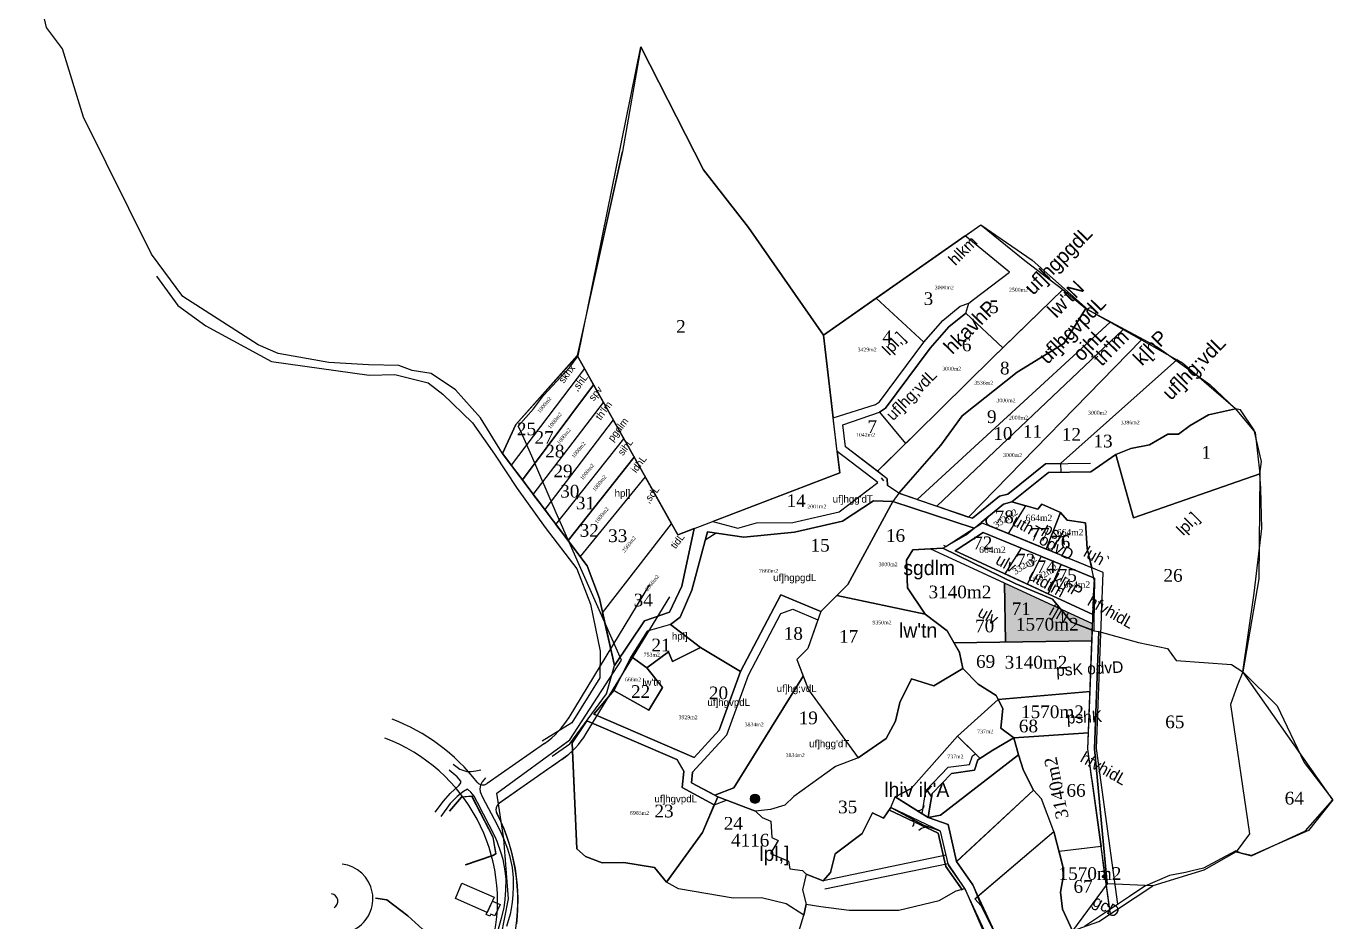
# Model space of a CAD drawing. Header units: feet. Extents: x 153404 to 154800, y 178561 to 179983.
# Drawn here: x 153898 to 154800, y 178875 to 179493 of the extents above; entities that cross this region are included whole.
import ezdxf

# ---------------------------------------------------------------- set-up
doc = ezdxf.new("R2010")
doc.units = ezdxf.units.FT
doc.header["$MEASUREMENT"] = 0
doc.layers.add('TRIG-T', color=1, linetype='CONTINUOUS')
doc.styles.get("Standard").update_dxf_attribs({"font": 'nasek.shx'})

msp = doc.modelspace()

# ---------------------------------------------------------------- hatches: boundary and pattern name
at = {"layer": 'TRIG-T'}
h = msp.add_hatch(dxfattribs=at)
h.set_pattern_fill('ANGLE', color=6, scale=2)
h.set_pattern_definition([(0, (0, 0), (0, 0.55), [0.4, -0.15]), (90, (0, 0), (-0.55, 3e-17), [0.4, -0.15])])
h.paths.add_polyline_path([(154574.03, 179068.54), (154633.6, 179069.4), (154634.04, 179081.06), (154573.26, 179109.13)])
h = msp.add_hatch(color=6, dxfattribs=at)
h.dxf.hatch_style = 1
edge = h.paths.add_edge_path()
edge.add_arc((154401.17, 178960.34), 3.15, 0, 360)
h = msp.add_hatch(color=6, dxfattribs=at)
h.dxf.hatch_style = 1
edge = h.paths.add_edge_path()
edge.add_arc((154641.76, 178906.76), 1, 0, 360)

# ---------------------------------------------------------------- linework, layer by layer
at = {"layer": 'TRIG-T', "color": 6}
for p, q in [((154272.93, 179016.52), (154328.76, 179108.1)), ((154284.85, 179005.32), (154342.43, 179099.77)), ((154256.09, 178998.58), (154216.39, 178970.82)), ((154268, 178987.39), (154224.59, 178957.03))]:
    msp.add_line(p, q, dxfattribs=at)
for points, elevation in [([(154261.37, 178989.74), (154273.47, 178998.27), (154298.84, 179032.72), (154304.17, 179052.18), (154293.92, 179098.58), (154285.48, 179121.11), (154226.95, 179198.58), (154211.84, 179223.26), (154194.58, 179242.38), (154177.93, 179253.67), (154164.71, 179255.8), (154155.45, 179259.17), (154134.62, 179259.79), (154107.28, 179261.39), (154072.23, 179267.64), (154058.5, 179273.62), (154006.66, 179306.96), (153985.03, 179335.97), (153938.15, 179430.54), (153923.66, 179477.64), (153912.58, 179492.53), (153898.48, 179553.5)], 192.1), ([(154455.42, 179221.1), (154448.42, 179280.24), (154556.88, 179356.31), (154587.36, 179331.73)], 194.98), ([(154484.37, 179232.44), (154487.11, 179234.25), (154517.68, 179275.34), (154484.65, 179305.65), (154448.42, 179280.24), (154455.2, 179223.09), (154484.37, 179232.44), (154484.37, 179232.44)], 172.15), ([(154517.52, 179275.2), (154530.66, 179290.3), (154542.75, 179300.14)], 194.98), ([(154522.04, 179271.26), (154534.85, 179285.97), (154546.54, 179295.48)], 194.98), ([(154513.15, 179166.78), (154526.57, 179162.2), (154655.15, 179284.02), (154646.15, 179289.12), (154513.15, 179166.78)], 181.78), ([(154324.92, 179083.12), (154324.92, 179083.12), (154342.25, 179089.11), (154350.65, 179107), (154359.26, 179146.74), (154354.08, 179144.75), (154347.87, 179142.37), (154329.93, 179174.42), (154278.63, 179266.06), (154236.34, 179218.57), (154226.95, 179198.58), (154285.48, 179121.11), (154293.92, 179098.58), (154304.17, 179052.18), (154324.92, 179083.12)], 172.15), ([(154461.8, 179218.24), (154487.05, 179227.02), (154491.3, 179229.83), (154522.04, 179271.26)], 192.12), ([(154485.86, 179178.53), (154457.92, 179199.98), (154455.42, 179221.08)], 172.15), ([(154461.33, 179222.23), (154461.33, 179222.24)], 172.15), ([(154492.25, 179181.18), (154463.58, 179203.2), (154461.8, 179218.25)], 172.15), ([(154485.62, 179186.28), (154512.1, 179212.45)], 172.15), ([(154372.11, 179151.53), (154372.11, 179151.53), (154389.33, 179146.96), (154402.31, 179150.68), (154427.32, 179150.99), (154459.26, 179158.35), (154485.86, 179178.53), (154457.92, 179199.98), (154459.7, 179185.29), (154372.11, 179151.53)], 172.15), ([(154575.64, 179170.61), (154601.5, 179191.38), (154632.66, 179191.98)], 162.64), ([(154304.17, 179052.18), (154324.92, 179083.12), (154342.25, 179089.11), (154350.65, 179107), (154359.25, 179146.74), (154347.87, 179142.37), (154325.44, 179182.43), (154280.6, 179127.56), (154285.48, 179121.11), (154293.92, 179098.58), (154304.17, 179052.18)], 172.15), ([(154296.12, 179088.64), (154343.56, 179150.07), (154325.44, 179182.43), (154280.6, 179127.56), (154285.48, 179121.11), (154293.92, 179098.58), (154296.12, 179088.64)], 172.15), ([(154488.15, 179181.81), (154489.82, 179179.77)], 191.58), ([(154578.38, 179165.12), (154603.66, 179185.42), (154632.78, 179185.98)], 162.64), ([(154492.25, 179181.18), (154492.63, 179176.36)], 194.98), ([(154446.63, 179089.55), (154465.16, 179108.15), (154496.22, 179165.45), (154482.87, 179165.97), (154461.55, 179151.96), (154428.36, 179144.35), (154393.47, 179140.92), (154368.49, 179144.47), (154357.66, 179104.37), (154349.59, 179085.55), (154342.88, 179080.48)], 186.72), ([(154496.22, 179165.45), (154552.36, 179147.1), (154572.61, 179163.65), (154578.33, 179165.11)], 190.62), ([(154500.33, 179171.16), (154551.1, 179153.83), (154569.84, 179169.14), (154575.64, 179170.61)], 190.62), ([(154304.17, 179052.18), (154296.12, 179088.64), (154343.56, 179150.07), (154347.87, 179142.37), (154359.31, 179146.76), (154350.65, 179107), (154342.25, 179089.11), (154324.92, 179083.12), (154304.17, 179052.18)], 172.15), ([(154552.38, 179147.12), (154552.39, 179147.12)], 185.47), ([(154557.2, 179151.06), (154635.49, 179118.92)], 185.47), ([(154374.43, 179143.63), (154366.93, 179138.68)], 174.99), ([(154558.58, 179143.97), (154635.25, 179112.53)], 185.47), ([(154359.26, 178988.85), (154376.46, 179007.58), (154391.2, 179048.1), (154418.98, 179101.01)], 181.78), ([(154359.26, 178988.85), (154376.46, 179007.58), (154391.2, 179048.1), (154418.98, 179101.01), (154446.63, 179089.55)], 186.72), ([(154424.55, 179098.7), (154446.63, 179089.55)], 186.72), ([(154401.54, 178951.8), (154375.47, 178961.74), (154357.31, 178971.4), (154358.13, 178978.75), (154381.69, 179004.4), (154396.7, 179045.67), (154418.96, 179088.06), (154427.29, 179091.07), (154444.61, 179083.89), (154437.55, 179064.11), (154430.14, 179056.32), (154438, 179035.57), (154472.36, 178988.52), (154456.7, 178982.72), (154428.08, 178961.8), (154421.72, 178955.92), (154411.92, 178953), (154401.54, 178951.8)], 186.72), ([(154430.14, 179056.32), (154434.41, 179045.04), (154386.59, 178967.82), (154373.51, 178962.78), (154357.31, 178971.4), (154358.13, 178978.75), (154381.69, 179004.4), (154396.7, 179045.67), (154418.96, 179088.06), (154427.29, 179091.07), (154444.61, 179083.89), (154437.55, 179064.11), (154430.14, 179056.32)], 184.66), ([(154358.13, 178978.75), (154381.69, 179004.4), (154396.7, 179045.67), (154418.96, 179088.06)], 181.78), ([(154427.29, 179091.07), (154444.61, 179083.89)], 186.72), ([(154446.63, 179089.55), (154437.55, 179064.11), (154430.14, 179056.32), (154438, 179035.57), (154472.36, 178988.52)], 186.72), ([(154359.26, 178988.85), (154376.46, 179007.58), (154391.2, 179048.1), (154363.62, 179064.65), (154344.22, 179055.16), (154341.56, 179061.71), (154326.61, 179050.59), (154337.42, 179037.2), (154328.04, 179021.43), (154303.72, 179034.97), (154289.92, 179018.62), (154359.26, 178988.85)], 181.78), ([(154359.26, 178988.85), (154376.46, 179007.58), (154391.2, 179048.1), (154363.62, 179064.65), (154344.22, 179055.16), (154341.56, 179061.71), (154326.61, 179050.59)], 181.78), ([(154373.51, 178962.78), (154386.59, 178967.82), (154434.41, 179045.04), (154438, 179035.57), (154472.36, 178988.52), (154456.7, 178982.72), (154428.08, 178961.8), (154421.72, 178955.92), (154411.92, 178953), (154401.54, 178951.8), (154375.47, 178961.74), (154373.51, 178962.78)], 184.66), ([(154520.55, 178947.36), (154521.49, 178953.5), (154523.28, 178963.87), (154536.66, 178977.89), (154552.58, 178979.97), (154554.93, 178987.17), (154565.13, 178993.91), (154579.8, 179002.47), (154570.8, 179009.12), (154572.14, 179022.7), (154568.86, 179028.8), (154540.79, 179003.52), (154508.87, 178967.33), (154497.81, 178961.7), (154520.55, 178947.36)], 191.13), ([(154347.29, 178987.46), (154285.15, 179014.14), (154275.13, 178998.98), (154278.19, 178925.84), (154284.31, 178920.52), (154295.82, 178916.25), (154310.72, 178916.39), (154331.91, 178912.93), (154340.04, 178902.86), (154365.08, 178937.17), (154373.12, 178956.19), (154372.65, 178956.44), (154350.89, 178968.02), (154352.15, 178979.27)], 186.72), ([(154347.29, 178987.46), (154285.15, 179014.14)], 181.78), ([(154359.26, 178988.85), (154289.92, 179018.62)], 181.78), ([(154553.24, 178991.45), (154540.79, 179003.52), (154508.87, 178967.33), (154497.81, 178961.7), (154516.4, 178949.98), (154519.08, 178965.99), (154534.5, 178982.15), (154549.18, 178984.06), (154551.14, 178990.06), (154553.24, 178991.45)], 191.13), ([(154620.24, 178869.26), (154613.22, 178884.25), (154611.93, 178896.02), (154613.65, 178906.34), (154613.62, 178913.62), (154607.3, 178937.69), (154598.85, 178960.37), (154593.23, 178966.24), (154586.36, 178979.92), (154583, 178990.64), (154579.8, 179002.47), (154565.13, 178993.91), (154554.93, 178987.17), (154552.58, 178979.97), (154536.66, 178977.89), (154523.28, 178963.87), (154521.49, 178953.5), (154520.55, 178947.36), (154534.34, 178942.61), (154540.27, 178917), (154551.36, 178901.01), (154557.07, 178886.45), (154576.93, 178847.33)], 196.73), ([(154421.59, 178805.86), (154424.87, 178830.8), (154429.76, 178850.72), (154431.32, 178868.83), (154434.77, 178879.93), (154422.79, 178887.79), (154405.7, 178892.05), (154386.11, 178891.86), (154348.54, 178898.23), (154340.04, 178902.86), (154331.91, 178912.93), (154310.72, 178916.39), (154295.82, 178916.25), (154284.31, 178920.52), (154278.19, 178925.84), (154275.13, 178998.98)], 212.87), ([(154520.55, 178947.36), (154521.49, 178953.5), (154523.28, 178963.87), (154536.66, 178977.89), (154552.58, 178979.97), (154554.93, 178987.17), (154565.13, 178993.91)], 191.13), ([(154193.11, 178984.19), (154195.72, 178982.19), (154197.63, 178980.88), (154199.78, 178979.99), (154202.52, 178979.18), (154205.35, 178979.11), (154208.72, 178979.57), (154211.99, 178980.21)], 204.75), ([(154180.63, 178951.02), (154186.44, 178958.6), (154191.03, 178964.03), (154197.08, 178969.77), (154198.3, 178971.31), (154198.37, 178972.57), (154195.73, 178975.41), (154190.19, 178980.04)], 207.75), ([(154215.4, 178974.85), (154213.03, 178972.04), (154211.92, 178969.69), (154211.38, 178967.23), (154211.7, 178965.2), (154213.32, 178961.45), (154217.47, 178953.6), (154223.06, 178942.88), (154226.15, 178936.66), (154228.27, 178931.75), (154230.54, 178925.7), (154231.88, 178921.3), (154233.67, 178912.83), (154234.41, 178905.84), (154234.36, 178899.99), (154234.08, 178894.01), (154233.79, 178888.99), (154233.11, 178884.33), (154232.26, 178880.67), (154229.82, 178872.11)], 202.3), ([(154352.15, 178979.27), (154350.89, 178968.02), (154372.65, 178956.44)], 181.78), ([(154401.54, 178951.8), (154375.47, 178961.74), (154357.31, 178971.4), (154358.13, 178978.75)], 186.72), ([(154358.13, 178978.75), (154357.31, 178971.4), (154375.47, 178961.74)], 181.78), ([(154224.27, 178870.69), (154226.38, 178877.95), (154228.11, 178885), (154228.88, 178890.79), (154229.31, 178897.54), (154229.52, 178904.83), (154228.96, 178910.68), (154227.46, 178918.35), (154226.22, 178922.87), (154223.31, 178930.81), (154221.91, 178934.19), (154209.75, 178957.71), (154207.42, 178962.08), (154205.15, 178964.91), (154202.86, 178966.87), (154200.12, 178965.4), (154195.71, 178961.8), (154191.04, 178957.13), (154184.46, 178948.14)], 222.92), ([(154201.69, 178914.73), (154220.5, 178921.32), (154222.68, 178922.43), (154220.69, 178933.78), (154206.07, 178962.18), (154198.55, 178961.53), (154190.31, 178951.81)], 209.72), ([(154201.62, 178914.92), (154220.42, 178921.5), (154222.46, 178922.54), (154220.5, 178933.72), (154205.95, 178961.97), (154198.65, 178961.34), (154190.46, 178951.68)], 209.72), ([(154401.54, 178951.8), (154375.47, 178961.74), (154365.08, 178937.17), (154340.04, 178902.86)], 186.72), ([(154434.77, 178879.93), (154422.79, 178887.79), (154405.7, 178892.05), (154386.11, 178891.86), (154348.54, 178898.23), (154340.04, 178902.86), (154365.08, 178937.17), (154375.47, 178961.74), (154401.54, 178951.8), (154406.09, 178947.52), (154412.06, 178944.9), (154412.91, 178933.59), (154417.16, 178931.63), (154411.94, 178922.58), (154424.34, 178917.36), (154425.1, 178911.9), (154433.96, 178910.79), (154436.57, 178908.39), (154433.95, 178897.59), (154436.39, 178887.6), (154434.77, 178879.93)], 200.35), ([(154373.13, 178956.21), (154381.51, 178959.44)], 181.78), ([(154497.81, 178961.7), (154520.55, 178947.36)], 191.13), ([(154551.36, 178901.01), (154540.27, 178917), (154534.34, 178942.61), (154520.55, 178947.36), (154497.81, 178961.7)], 207.97), ([(154545.92, 178898.48), (154534.68, 178914.53), (154529.24, 178938.02), (154517.94, 178941.91), (154494.86, 178954.22), (154489.74, 178946.94), (154482.21, 178950.65), (154475.2, 178936.29), (154456.38, 178922.25), (154453.21, 178909.38), (154448.18, 178903.76), (154436.58, 178908.39), (154433.95, 178897.59), (154436.39, 178887.6), (154446.6, 178885.94), (154466.21, 178883.59), (154500.46, 178883.39), (154528.2, 178890.21), (154539.89, 178896.91), (154545.92, 178898.48)], 195.52), ([(154544.28, 178897.33), (154532.82, 178913.7), (154527.51, 178936.62), (154494.01, 178952.41)], 195.52), ([(154494.86, 178954.22), (154517.94, 178941.91)], 191.49), ([(154545.92, 178898.48), (154534.68, 178914.53), (154529.24, 178938.02), (154517.94, 178941.91), (154494.86, 178954.22)], 207.97), ([(154545.92, 178898.48), (154534.68, 178914.53), (154529.24, 178938.02), (154494.86, 178954.22)], 195.52), ([(154552.88, 178891.4), (154607.3, 178937.69), (154613.62, 178913.62), (154613.65, 178906.34), (154611.93, 178896.02), (154613.22, 178884.25), (154620.24, 178869.26), (154601.58, 178864.85), (154588.92, 178856.61), (154576.93, 178847.33), (154557.07, 178886.45), (154552.88, 178891.4)], 202.15), ([(154533.09, 178921.42), (154448.18, 178903.76)], 195.52), ([(154534.44, 178915.57), (154449.4, 178897.89)], 195.52), ([(154545.92, 178898.48), (154534.44, 178915.57)], 195.52), ([(154436.57, 178908.38), (154433.95, 178897.59), (154436.39, 178887.6), (154446.6, 178885.94), (154466.21, 178883.59), (154500.46, 178883.39), (154528.2, 178890.21), (154539.89, 178896.91), (154545.92, 178898.48)], 195.52), ([(154571.63, 178843.11), (154545.92, 178898.48)], 207.97), ([(154571.63, 178843.11), (154545.92, 178898.48)], 207.97), ([(154577.07, 178845.64), (154551.36, 178901.01)], 207.97), ([(154161.67, 178879.44), (154147.25, 178890.42), (154139.55, 178891.58)], 215.17), ([(154161.79, 178879.6), (154147.33, 178890.61), (154139.58, 178891.78)], 215.17), ([(154216.19, 178851.58), (154211.5, 178852.04), (154186.4, 178863.18), (154171.92, 178870.42), (154161.79, 178879.6)], 217.8)]:
    msp.add_lwpolyline(points, dxfattribs=dict(at, elevation=elevation))
for points in [[(154213.5, 178801.16), (154231.19, 178891.34), (154228.02, 178932.61), (154223.07, 178964.21), (154273.55, 179001.08), (154309.2, 179055.94), (154304.58, 179066.38), (154264.14, 179157.58), (154247.16, 179196.64), (154239.28, 179214.78), (154237.77, 179217.39), (154248.39, 179229.38), (154255.25, 179238.52), (154273.48, 179258.13), (154279.14, 179265.89), (154322.51, 179479.18), (154365.58, 179394.35), (154396.68, 179354.57), (154448.42, 179280.24), (154556.88, 179356.31), (154592.26, 179331.94), (154631.04, 179297.56), (154678.67, 179272.19), (154714.92, 179246.27), (154732.49, 179229.4), (154746.24, 179213.11), (154749.39, 179184.42), (154748.64, 179112.19), (154737.56, 179047.89), (154761.24, 179024.49), (154780.04, 178985.32), (154799.75, 178959.71), (154782.97, 178938.39), (154759.16, 178928.05), (154743.61, 178921.3), (154736.36, 178922.86), (154732.73, 178924.41), (154723.02, 178919.2), (154710.45, 178912.5), (154702.8, 178910.58), (154698.03, 178909.39), (154687.14, 178907.31), (154676.94, 178903), (154670.06, 178900.08), (154659.42, 178892.95), (154628.44, 178872.19)], [(154236.34, 179218.57), (154278.65, 179266.04), (154309.73, 179406.87)], [(153988.29, 179320.89), (154003.22, 179300.57), (154022.51, 179286.72), (154067.69, 179262.05), (154134.96, 179252.51), (154152.67, 179253.15), (154175.71, 179247.31), (154185.98, 179239.59), (154206.42, 179219.82), (154221.42, 179198.03), (154237.14, 179174.44), (154256.5, 179147.57), (154278.22, 179118.89), (154287.83, 179094.63), (154294.32, 179062.29), (154294.24, 179043.8), (154274.86, 179012.67), (154254.38, 179000.02)], [(154226.95, 179198.58), (154236.34, 179218.57)], [(154226.95, 179198.58), (154236.34, 179218.57)], [(154263.92, 179149.65), (154310.76, 179208.67), (154317.79, 179196.1), (154272.37, 179138.46), (154263.92, 179149.65)], [(154272.37, 179138.46), (154317.79, 179196.1), (154325.44, 179182.43), (154280.6, 179127.56), (154272.37, 179138.46)], [(154532.71, 179134.47), (154557.71, 179150.55)], [(154641.4, 179116.49), (154560.91, 179149.54)], [(154539.17, 179131.48), (154558.58, 179143.97)], [(154634.29, 179087.55), (154635.25, 179112.53), (154558.58, 179143.97), (154539.17, 179131.48), (154634.29, 179087.55)], [(154635.25, 179112.53), (154558.58, 179143.97)], [(154634.04, 179081.06), (154522.05, 179132.78)], [(154532.71, 179134.47), (154531.39, 179135.08)], [(154634.29, 179087.55), (154539.17, 179131.48)], [(154651.42, 178887.59), (154636.75, 178994.96), (154641.4, 179116.49)], [(154645.47, 178886.78), (154630.74, 178994.67), (154635.11, 179109.01)], [(154634.29, 179087.55), (154634.97, 179105.17)], [(154645.87, 178883.87), (154630.74, 178994.67), (154634.04, 179081.06)], [(154631.16, 179005.73), (154632.26, 179034.32), (154568.86, 179028.8), (154568.86, 179028.8), (154572.14, 179022.7), (154570.8, 179009.12), (154579.8, 179002.47), (154631.16, 179005.73)], [(154633.62, 178973.55), (154630.74, 178994.67), (154631.16, 179005.73), (154579.8, 179002.47), (154579.8, 179002.47), (154583, 178990.64), (154586.36, 178979.92), (154591.94, 178968.8)], [(154431.32, 178868.83), (154434.77, 178879.93), (154422.79, 178887.79), (154405.7, 178892.05), (154386.11, 178891.86), (154348.54, 178898.23), (154340.04, 178902.86), (154331.91, 178912.93), (154310.72, 178916.39), (154295.82, 178916.25), (154284.31, 178920.52), (154278.19, 178925.84), (154275.36, 178993.46), (154271.3, 178989.86), (154263.72, 178984.39), (154257.49, 178980.03), (154231.28, 178961.7), (154224.24, 178956.75), (154223.28, 178955.68), (154222.61, 178954.14), (154222.46, 178952.93), (154222.62, 178951.65), (154223.17, 178950.33), (154227.95, 178939.77), (154229.87, 178934.67), (154231.21, 178930.72), (154233.32, 178923.4), (154235.71, 178912.24), (154237.16, 178900.55), (154237.58, 178891.81), (154237.47, 178884.21), (154237.18, 178879.32), (154236.66, 178874.05)], [(154633.62, 178973.55), (154639.92, 178927.47), (154610.9, 178923.99), (154607.3, 178937.69), (154598.85, 178960.37), (154593.23, 178966.24), (154591.94, 178968.8)], [(154612.79, 178971.18), (154613.08, 178971.21)], [(154612.79, 178971.18), (154613.08, 178971.21)]]:
    msp.add_lwpolyline(points, dxfattribs=at)
for points, elevation in [([(154459.7, 179185.29), (154457.92, 179199.98), (154448.42, 179280.24), (154396.68, 179354.57), (154365.58, 179394.35), (154322.51, 179479.18), (154309.73, 179406.87), (154278.63, 179266.06), (154347.87, 179142.37)], 193.8), ([(154546.54, 179295.48), (154548.67, 179302.37), (154551.79, 179304.91), (154576.8, 179323.77), (154546.05, 179348.72), (154556.88, 179356.31), (154587.36, 179331.73), (154613.48, 179311.68), (154572.16, 179271.52)], 172.15), ([(154576.8, 179323.77), (154546.05, 179348.72), (154484.65, 179305.65), (154484.65, 179305.65), (154517.66, 179275.36), (154530.66, 179290.3), (154542.75, 179300.14), (154548.67, 179302.37), (154551.79, 179304.91)], 148.43), ([(154500.33, 179171.16), (154492.63, 179176.36), (154492.25, 179181.18), (154485.62, 179186.28), (154505.09, 179205.52), (154512.1, 179212.45), (154564.95, 179264.52), (154613.48, 179311.68), (154629.43, 179298.58), (154614.19, 179274.42), (154581.94, 179254.66), (154544.12, 179224.45), (154529.37, 179204.29)], 181.78), ([(154505.09, 179205.52), (154512.1, 179212.45), (154564.95, 179264.52), (154572.16, 179271.52), (154546.54, 179295.48), (154546.54, 179295.48), (154534.85, 179285.97), (154522.04, 179271.26), (154522.04, 179271.26), (154491.3, 179229.83), (154487.05, 179227.02)], 172.15), ([(154500.33, 179171.16), (154496.22, 179165.45), (154552.36, 179147.1), (154572.61, 179163.65), (154578.38, 179165.12), (154603.66, 179185.42), (154632.78, 179185.98), (154650.01, 179197.83), (154660.35, 179202.03), (154673.17, 179204.57), (154685.92, 179211.78), (154693.31, 179211.92), (154701.27, 179217.86), (154713.97, 179225.26), (154732.49, 179229.4), (154696.06, 179260.86), (154629.43, 179298.58), (154614.19, 179274.42), (154581.94, 179254.66), (154544.12, 179224.45), (154529.37, 179204.29)], 190.62), ([(154500.33, 179171.16), (154529.37, 179204.29), (154544.12, 179224.45), (154581.94, 179254.66), (154614.19, 179274.42), (154629.43, 179298.58), (154646.15, 179289.12), (154513.15, 179166.78)], 181.78), ([(154548.49, 179154.72), (154548.49, 179154.72), (154667.65, 179276.94), (154655.15, 179284.02), (154526.57, 179162.2)], 190.62), ([(154551.1, 179153.83), (154548.49, 179154.72), (154667.65, 179276.94), (154692.04, 179263.14), (154611.98, 179191.58), (154601.5, 179191.38), (154575.64, 179170.61), (154569.84, 179169.14)], 190.62), ([(154611.98, 179191.58), (154612.09, 179185.58), (154632.78, 179185.98), (154650.01, 179197.83), (154660.35, 179202.03), (154673.17, 179204.57), (154685.92, 179211.78), (154693.31, 179211.92), (154701.27, 179217.86), (154713.97, 179225.26), (154732.49, 179229.4), (154696.06, 179260.86), (154692.04, 179263.14)], 190.62), ([(154485.62, 179186.28), (154463.57, 179203.18), (154461.8, 179218.25), (154487.05, 179227.02), (154487.05, 179227.02), (154505.09, 179205.52), (154493.25, 179193.82)], 172.15), ([(154662.29, 179154.12), (154749.39, 179184.42), (154750.55, 179193.07), (154745.38, 179214.59), (154735.99, 179228.73), (154732.49, 179229.4), (154713.97, 179225.26), (154701.27, 179217.86), (154693.31, 179211.92), (154685.92, 179211.78), (154673.17, 179204.57), (154660.35, 179202.03), (154650.01, 179197.83)], 166.96), ([(154650.01, 179197.83), (154632.78, 179185.98), (154603.66, 179185.42), (154578.38, 179165.12), (154596.2, 179160.17), (154599.1, 179163.57), (154611.94, 179157.96), (154616.39, 179152.61), (154629.08, 179150.61), (154630.4, 179133.09), (154635.44, 179109.38), (154635.08, 179100.66), (154634.99, 179076.14), (154638.34, 179075.64), (154665.78, 179068.16), (154685.74, 179064.05), (154691.65, 179055.69), (154729.86, 179053.01), (154737.56, 179047.89), (154745.51, 179102.15), (154750.66, 179146.89), (154750.01, 179174.34), (154749.39, 179184.42), (154662.29, 179154.12)], 162.64), ([(154289.92, 179018.62), (154303.72, 179034.97), (154328.04, 179021.43), (154337.42, 179037.2), (154326.61, 179050.59), (154341.56, 179061.71), (154344.22, 179055.16), (154363.62, 179064.65), (154342.88, 179080.48), (154349.59, 179085.55), (154357.66, 179104.37), (154368.49, 179144.47), (154393.47, 179140.92), (154428.36, 179144.35), (154461.55, 179151.96), (154482.87, 179165.97), (154496.22, 179165.45), (154465.16, 179108.15), (154446.63, 179089.55), (154418.98, 179101.01), (154391.2, 179048.1), (154376.46, 179007.58), (154359.26, 178988.85)], 181.78), ([(154363.62, 179064.65), (154391.2, 179048.1), (154418.98, 179101.01), (154446.63, 179089.55), (154465.16, 179108.15), (154496.22, 179165.45), (154482.87, 179165.97), (154461.55, 179151.96), (154428.36, 179144.35), (154393.47, 179140.92), (154374.43, 179143.63), (154366.93, 179138.68), (154357.66, 179104.37), (154349.59, 179085.55), (154342.88, 179080.48)], 174.99), ([(154552.36, 179147.1), (154496.22, 179165.45), (154474.36, 179125.12), (154465.16, 179108.15), (154457.61, 179100.57), (154518.53, 179087.82), (154506.26, 179105.94), (154505.76, 179125.01), (154510.03, 179132.1), (154530.63, 179133.27), (154546.75, 179142.52)], 186.72), ([(154634.99, 179076.14), (154619.57, 179082.14), (154606.4, 179097.96), (154581.1, 179108.61), (154530.63, 179133.27), (154546.75, 179142.52), (154552.35, 179147.09), (154572.61, 179163.65), (154578.38, 179165.12), (154596.2, 179160.17), (154599.1, 179163.57), (154611.94, 179157.96), (154616.39, 179152.61), (154629.08, 179150.61), (154630.4, 179133.09), (154635.44, 179109.38), (154635.08, 179100.66)], 162.64), ([(154633.79, 179119.62), (154630.4, 179133.09), (154629.08, 179150.61), (154616.39, 179152.61), (154611.94, 179157.96), (154599.1, 179163.57), (154596.2, 179160.17), (154578.33, 179165.11), (154572.61, 179163.65), (154557.2, 179151.06)], 185.47), ([(154472.36, 178988.52), (154491.65, 179001.98), (154498.17, 179013.97), (154501.09, 179026.66), (154509.19, 179043.2), (154524.42, 179038.15), (154544.6, 179050.22), (154542.13, 179061.32), (154533.84, 179076.1), (154518.53, 179087.82), (154518.53, 179087.82), (154518.53, 179087.82), (154518.53, 179087.82), (154457.61, 179100.57), (154457.61, 179100.57), (154446.63, 179089.55), (154437.55, 179064.11), (154430.14, 179056.32), (154438, 179035.57)], 186.72), ([(154315.88, 179058.44), (154326.61, 179050.59), (154341.56, 179061.71), (154344.22, 179055.16), (154363.62, 179064.65), (154342.88, 179080.48), (154326.92, 179076.01)], 174.99), ([(154328.04, 179021.43), (154337.42, 179037.2), (154326.61, 179050.59), (154315.88, 179058.44), (154303.72, 179034.97)], 179.11), ([(154436.58, 178908.39), (154448.18, 178903.76), (154453.21, 178909.38), (154456.38, 178922.25), (154475.2, 178936.29), (154482.21, 178950.65), (154489.74, 178946.94), (154494.86, 178954.22), (154497.81, 178961.7), (154508.87, 178967.33), (154540.79, 179003.52), (154568.86, 179028.8), (154567.6, 179031.51), (154555.01, 179039.46), (154544.6, 179050.22), (154524.42, 179038.15), (154509.19, 179043.2), (154501.09, 179026.66), (154498.17, 179013.97), (154491.65, 179001.98), (154472.36, 178988.52), (154456.7, 178982.72), (154428.08, 178961.8), (154421.72, 178955.92), (154411.92, 178953), (154401.54, 178951.8), (154406.09, 178947.52), (154412.06, 178944.9), (154412.91, 178933.59), (154417.16, 178931.63), (154411.94, 178922.58), (154424.34, 178917.36), (154425.1, 178911.9), (154433.96, 178910.79)], 195.52), ([(154556.55, 178988.24), (154540.79, 179003.52), (154540.79, 179003.52), (154568.86, 179028.8), (154572.14, 179022.7), (154570.8, 179009.12), (154579.8, 179002.47), (154565.13, 178993.91), (154556.55, 178988.24)], 191.13), ([(154340.04, 178902.86), (154331.91, 178912.93), (154310.72, 178916.39), (154295.82, 178916.25), (154284.31, 178920.52), (154278.19, 178925.84), (154275.13, 178998.98), (154285.15, 179014.14), (154347.29, 178987.46), (154352.14, 178979.13), (154350.89, 178968.02), (154373.13, 178956.21), (154365.08, 178937.17)], 186.72), ([(154583, 178990.64), (154529.16, 178949.03), (154520.55, 178947.36), (154521.49, 178953.5), (154523.28, 178963.87), (154536.66, 178977.89), (154552.58, 178979.97), (154554.93, 178987.17), (154565.13, 178993.91), (154579.8, 179002.47)], 196.73), ([(154583, 178990.64), (154586.36, 178979.92), (154593.23, 178966.24), (154593.23, 178966.24), (154540.31, 178917.04), (154534.34, 178942.61), (154520.55, 178947.36), (154529.16, 178949.03)], 196.73), ([(154593.23, 178966.24), (154540.27, 178917), (154540.27, 178917), (154551.36, 178901.01), (154554.99, 178893.19), (154607.3, 178937.69), (154598.85, 178960.37)], 196.73), ([(154543.85, 178897.94), (154545.92, 178898.48), (154534.68, 178914.53), (154529.24, 178938.02), (154494.86, 178954.22), (154493.73, 178952.62), (154494.01, 178952.41), (154527.51, 178936.62), (154532.82, 178913.7)], 195.52), ([(154216.48, 178881.97), (154194.51, 178891.47), (154199.08, 178902.14), (154221.23, 178892.45)], 215.86), ([(154544.22, 178811.56), (154533.96, 178806.38), (154525.03, 178803.88), (154504.01, 178817.29), (154492.6, 178814.11), (154476.69, 178816.66), (154458.25, 178812.09), (154421.59, 178805.86), (154424.87, 178830.8), (154429.76, 178850.72), (154431.32, 178868.83), (154434.77, 178879.93), (154436.39, 178887.6), (154446.6, 178885.94), (154466.21, 178883.59), (154500.46, 178883.39), (154528.2, 178890.21), (154539.89, 178896.91), (154545.92, 178898.48), (154563.78, 178856.96), (154533.95, 178837.04)], 206.2), ([(154220.09, 178889.79), (154225.32, 178887.3), (154221.83, 178879.5), (154218.94, 178880.84), (154218.2, 178879.37), (154215.67, 178880.47)], 215.44)]:
    msp.add_lwpolyline(points, close=True, dxfattribs=dict(at, elevation=elevation))
for points in [[(154226.95, 179198.58), (154236.34, 179218.57), (154278.63, 179266.06), (154283.61, 179257.16), (154232.97, 179190.61)], [(154232.97, 179190.61), (154240.73, 179180.34), (154289.91, 179245.91), (154283.61, 179257.16)], [(154240.73, 179180.34), (154248.28, 179170.34), (154296.68, 179233.82), (154289.91, 179245.91)], [(154248.28, 179170.34), (154296.68, 179233.82), (154303.44, 179221.73), (154256.21, 179159.85)], [(154256.21, 179159.85), (154263.92, 179149.65), (154310.76, 179208.67), (154303.44, 179221.73)], [(154575.79, 179143.43), (154562.75, 179148.76), (154561.46, 179149.67), (154561.05, 179150.22), (154560.64, 179151.2), (154560.6, 179152.75), (154560.91, 179153.68), (154561.85, 179154.86), (154572.61, 179163.65), (154578.33, 179165.11), (154587.73, 179162.51)], [(154602.01, 179132.66), (154611.94, 179157.96), (154599.1, 179163.57), (154596.2, 179160.17), (154587.73, 179162.51), (154575.79, 179143.43)], [(154633.79, 179119.62), (154630.4, 179133.09), (154629.08, 179150.61), (154616.39, 179152.61), (154611.94, 179157.96), (154602.01, 179132.67)], [(154634.29, 179087.55), (154635.25, 179112.53), (154558.58, 179143.97), (154539.17, 179131.48)], [(154620.24, 178869.26), (154613.22, 178884.25), (154611.93, 178896.02), (154613.65, 178906.34), (154613.62, 178913.62), (154607.3, 178937.69), (154598.85, 178960.37), (154593.23, 178966.24), (154586.36, 178979.92), (154583, 178990.64), (154579.8, 179002.47), (154570.8, 179009.12), (154572.14, 179022.7), (154568.86, 179028.8), (154567.6, 179031.51), (154555.01, 179039.46), (154544.6, 179050.22), (154542.13, 179061.32), (154533.84, 179076.1), (154518.53, 179087.82), (154506.26, 179105.94), (154505.76, 179125.01), (154510.03, 179132.1), (154530.63, 179133.27), (154581.1, 179108.61), (154606.4, 179097.96), (154619.57, 179082.14), (154634.99, 179076.14), (154638.34, 179075.64), (154635.25, 178994.89), (154644.07, 178901.61)], [(154632.26, 179034.37), (154633.87, 179076.57), (154619.57, 179082.14), (154606.4, 179097.96), (154581.1, 179108.61), (154530.63, 179133.27), (154510.03, 179132.1), (154505.76, 179125.01), (154506.26, 179105.94), (154518.53, 179087.82), (154533.84, 179076.1), (154542.13, 179061.32), (154544.6, 179050.22), (154555.01, 179039.46), (154567.6, 179031.51), (154568.86, 179028.8)], [(154574.03, 179068.54), (154573.26, 179109.13), (154522.05, 179132.78), (154510.03, 179132.1), (154505.76, 179125.01), (154506.26, 179105.94), (154518.53, 179087.82), (154533.84, 179076.1), (154538.37, 179068.03)], [(154633.6, 179069.4), (154634.04, 179081.06), (154522.05, 179132.78), (154510.03, 179132.1), (154505.76, 179125.01), (154506.26, 179105.94), (154518.53, 179087.82), (154533.84, 179076.1), (154538.37, 179068.03)], [(154573.79, 179115.49), (154584.93, 179133.17), (154612.34, 179121.93), (154603.47, 179101.79)], [(154603.47, 179101.79), (154589.09, 179108.43), (154598.64, 179127.55), (154612.34, 179121.93)], [(154603.47, 179101.79), (154612.34, 179121.93), (154635.25, 179112.53), (154634.29, 179087.55)], [(154574.03, 179068.54), (154633.6, 179069.4), (154634.04, 179081.06), (154573.26, 179109.13)], [(154733, 178923.73), (154710.64, 178911.1), (154675.64, 178900.22), (154644.07, 178901.61), (154635.25, 178994.89), (154638.34, 179075.64), (154665.78, 179068.16), (154685.74, 179064.05), (154691.65, 179055.69), (154729.86, 179053.01), (154737.56, 179047.89), (154733.78, 179038.21), (154729.18, 179025.42), (154742.32, 178936.13)], [(154632.26, 179034.32), (154633.6, 179069.4), (154538.37, 179068.03), (154542.13, 179061.32), (154544.6, 179050.22), (154555.01, 179039.46), (154567.6, 179031.51), (154568.86, 179028.8)], [(154737.56, 179047.89), (154733.78, 179038.21), (154729.18, 179025.42), (154742.32, 178936.13), (154733, 178923.73), (154743.61, 178921.09), (154780.95, 178938.17), (154799.75, 178959.71)], [(154620.24, 178869.26), (154638.26, 178875.68), (154646.33, 178880.98), (154645.87, 178883.87), (154641.89, 178912.97), (154639.92, 178927.47), (154610.9, 178923.99), (154613.62, 178913.62), (154613.65, 178906.34), (154611.93, 178896.02), (154613.22, 178884.25)], [(154675.64, 178900.22), (154644.07, 178901.61), (154620.24, 178869.26), (154638.26, 178875.68)]]:
    msp.add_lwpolyline(points, close=True, dxfattribs=at)
for centre, radius in [((154401.17, 178960.34, 185.64), 3.15), ((154641.76, 178906.76), 1)]:
    msp.add_circle(centre, radius, dxfattribs=at)
for centre, radius, start, end in [((154564.12, 179152.08, 185.47), 3.59, 129.26168, 247.49028), ((154103.59, 178889.86), 134, 37.72906, 69.35348), ((154221.7, 179047.75), 60, 304.96802, 328.63295), ((154103.59, 178889.86), 120, 346.73986, 69.35348), ((154233.62, 179036.56), 60, 304.96802, 328.63295), ((154213.53, 178974.91), 5, 217.72906, 304.96802), ((154227.46, 178952.93), 5, 124.96802, 206.98499), ((154103.59, 178889.86), 134, 346.73986, 26.98499), ((154513.91, 178956.26, 191.13), 3.99, 237.76419, 350.508), ((154507.36, 178943.71, 195.89), 3.52, 315.20935, 46.33647), ((154519.95, 178932.4, 191.49), 8.34, 70.9936, 132.88431), ((154113.64, 178891.41), 24, 298.70623, 83.12162), ((154108.48, 178889.77), 5, 298.7437, 82.1847)]:
    msp.add_arc(centre, radius, start, end, dxfattribs=at)

# ---------------------------------------------------------------- texts
at = {"layer": 'TRIG-T', "color": 6, "attachment_point": 1}
for s, width, insert, char_height, rotation in [('uf]hgpgdL', 44.3511, (154585.93, 179314.29), 10, 45.42873), ('hlkm', 44.3511, (154533.73, 179333.33), 8, 45.42873), ("lw'tN", 44.3511, (154601.87, 179298.48), 10, 45.42873), ('hkavhP', 44.3511, (154530.24, 179273.38), 10, 45.42873), ('uf]hgvpdL', 44.3511, (154595.8, 179266.61), 10, 45.42873), ('lpl,]', 44.3511, (154488.1, 179271.32, -187.95), 8, 45.42873), ('ojhL', 44.3511, (154619.33, 179268.55), 10, 45.42873), ("th'lm", 44.3511, (154633.23, 179265.22), 10, 45.42873), ('k[hP', 44.3511, (154660.98, 179265.58), 10, 45.42873), ('uf]hg;vdL', 44.3511, (154680.95, 179241.72), 10, 45.42873), ('skhx', 44.3511, (154265.22, 179249.52), 5, 52.73051), ('uf]hg;vdL', 44.3511, (154490.73, 179226.29), 8, 45.42873), (',shL', 44.3511, (154274.6, 179244.02), 5, 52.73051), ('spv', 44.3511, (154285.96, 179237.36), 5, 52.73051), ('{\\fTimes New Roman|b0|i0|c178|p18;1000m2}', 71.9127, (154250.79, 179227.81), 2.625, 51.68102), ('{\\fTimes New Roman|b0|i0|c178|p18;1000m2}', 71.9127, (154258.06, 179216.95), 2.625, 51.68102), ("th'lm", 44.3511, (154290.64, 179224.14), 5, 52.73051), ('pgdlm', 44.3511, (154299.17, 179209.4), 5, 52.73051), ('{\\fTimes New Roman|b0|i0|c178|p18;1000m2}', 71.9127, (154264.21, 179206.06), 2.625, 51.68102), ('{\\fTimes New Roman|b0|i0|c178|p18;1000m2}', 71.9127, (154274.41, 179196.71), 2.625, 51.68102), ('sihL', 44.3511, (154306.03, 179199.63), 5, 52.73051), ('{\\fTimes New Roman|b0|i0|c178|p18;1000m2}', 71.9127, (154280.26, 179181.61), 2.625, 51.68102), ('idhL', 44.3511, (154315.18, 179187.81), 5, 52.73051), ('{\\fTimes New Roman|b0|i0|c178|p18;1000m2}', 71.9127, (154288.78, 179173.71), 2.625, 51.68102), (',sdL', 44.3511, (154323.96, 179166.68), 5, 52.73051), ('{\\fTimes New Roman|b0|i0|c178|p18;1000m2}', 71.9127, (154290.35, 179151.56), 2.625, 51.68102), ('{\\fTimes New Roman|b0|i0|c178|p18;332m2}', 71.9127, (154565.16, 179150.49, 185.47), 4.375, 33.52157), ('uthT', 44.3511, (154581.74, 179156.66), 8, 330.45467), ('lpl,]', 44.3511, (154690.94, 179147.04), 8, 45.42873), ('psK', 44.3511, (154603.04, 179151.37), 8, 330.45467), ('{\\fTimes New Roman|b0|i0|c178|p18;2560m2}', 71.9127, (154309.1, 179131.53), 2.625, 51.68102), ('tidL', 44.3511, (154342.47, 179135.36), 5, 52.73051), ('odvD', 44.3511, (154600.27, 179143.76, 185.47), 8, 330.45467), ('ulv', 44.3511, (154570.35, 179129.76), 8, 330.45467), ('{\\fTimes New Roman|b0|i0|c178|p18;332m2}', 71.9127, (154578.31, 179118.39), 4.375, 33.52157), ('luh`', 44.3511, (154631.02, 179135.05), 8, 330.45467), ('{\\fTimes New Roman|b0|i0|c178|p18;332m2}', 71.9127, (154592.68, 179112.47), 4.375, 33.52157), ('{\\fTimes New Roman|b0|i0|c178|p18;2560m2}', 71.9127, (154325.09, 179105), 2.625, 51.68102), ('utdtm', 44.3511, (154592.86, 179119.06), 8, 330.45467), ('k[hP', 44.3511, (154609.55, 179116.27), 8, 330.45467), ('hfvhidL', 44.3511, (154633.72, 179101.32), 8, 330.45467), ('ulv', 44.3511, (154558.09, 179093.68), 8, 330.45467), ('i]N', 44.3511, (154607.23, 179094.55), 8, 330.45467), ('psK odvD', 44.3511, (154608.67, 179052.97), 8, 3.00343), ('pshK', 44.3511, (154615.99, 179020.1), 8, 3.00343), ('hfvhidL', 44.3511, (154628.77, 178993.24), 8, 330.45467), ('{\\fTimes New Roman|b0|i0|c178|p18;3140m2}', 71.9127, (154609.02, 178945.64), 8.75, 101.41835), ('gcD', 44.3511, (154637.19, 178894.19), 8, 330.45467)]:
    msp.add_mtext_dynamic_manual_height_columns(s, width=width, gutter_width=25, heights=[0], dxfattribs=dict(at, insert=insert, char_height=char_height, rotation=rotation))
for s, width, insert, char_height in [('{\\fTimes New Roman|b0|i0|c178|p18;3}', 71.9127, (154517.49, 179309.77), 8.75), ('{\\fTimes New Roman|b0|i0|c178|p18;3000m2}', 71.9127, (154525.17, 179314.42), 2.625), ('{\\fTimes New Roman|b0|i0|c178|p18;2500m2}', 71.9127, (154576.36, 179312.85, 172.15), 2.625), ('{\\fTimes New Roman|b0|i0|c178|p18;5}', 71.9127, (154562.66, 179304.15), 8.75), ('{\\fTimes New Roman|b0|i0|c178|p18;2}', 71.9127, (154346.79, 179290.57), 8.75), ('{\\fTimes New Roman|b0|i0|c178|p18;4}', 71.9127, (154489.09, 179283.39), 8.75), ('{\\fTimes New Roman|b0|i0|c178|p18;6}', 71.9127, (154543.89, 179277.85), 8.75), ('{\\fTimes New Roman|b0|i0|c178|p18;3429m2}', 71.9127, (154471.92, 179271.55), 2.625), ('{\\fTimes New Roman|b0|i0|c178|p18;3000m2}', 71.9127, (154530.31, 179258.35), 2.625), ('{\\fTimes New Roman|b0|i0|c178|p18;8}', 71.9127, (154570.16, 179261.84), 8.75), ('{\\fTimes New Roman|b0|i0|c178|p18;3536m2}', 71.9127, (154552.31, 179248.68), 2.625), ('{\\fTimes New Roman|b0|i0|c178|p18;3000m2}', 71.9127, (154567.73, 179236.47), 2.625), ('{\\fTimes New Roman|b0|i0|c178|p18;9}', 71.9127, (154561.2, 179228.32), 8.75), ('{\\fTimes New Roman|b0|i0|c178|p18;3000m2}', 71.9127, (154630.87, 179228.01), 2.625), ('{\\fTimes New Roman|b0|i0|c178|p18;25}', 71.9127, (154236.98, 179219.9), 8.75), ('{\\fTimes New Roman|b0|i0|c178|p18;7}', 71.9127, (154478.77, 179221.53, 172.15), 8.75), ('{\\fTimes New Roman|b0|i0|c178|p18;2000m2}', 71.9127, (154576.31, 179224.57), 2.625), ('{\\fTimes New Roman|b0|i0|c178|p18;11}', 71.9127, (154585.94, 179218.19), 8.75), ('{\\fTimes New Roman|b0|i0|c178|p18;3386m2}', 71.9127, (154653.34, 179221.29), 2.625), ('{\\fTimes New Roman|b0|i0|c178|p18;27}', 71.9127, (154249.13, 179214), 8.75), ('{\\fTimes New Roman|b0|i0|c178|p18;1042m2}', 71.9127, (154470.82, 179212.75), 2.625), ('{\\fTimes New Roman|b0|i0|c178|p18;10}', 71.9127, (154565.55, 179216.71, 181.78), 8.75), ('{\\fTimes New Roman|b0|i0|c178|p18;12}', 71.9127, (154612.83, 179216.14), 8.75), ('{\\fTimes New Roman|b0|i0|c178|p18;13}', 71.9127, (154634.64, 179211.51), 8.75), ('{\\fTimes New Roman|b0|i0|c178|p18;28}', 71.9127, (154256.53, 179204.59), 8.75), ('{\\fTimes New Roman|b0|i0|c178|p18;1}', 71.9127, (154709.08, 179203.68), 8.75), ('{\\fTimes New Roman|b0|i0|c178|p18;29}', 71.9127, (154262.17, 179190.89), 8.75), ('{\\fTimes New Roman|b0|i0|c178|p18;3000m2}', 71.9127, (154572.3, 179198.79), 2.625), ('{\\fTimes New Roman|b0|i0|c178|p18;30}', 71.9127, (154266.84, 179176.93), 8.75), ('hpl]', 44.3511, (154304.36, 179173.76), 5), ('{\\fTimes New Roman|b0|i0|c178|p18;31}', 71.9127, (154277.65, 179168.81), 8.75), ('{\\fTimes New Roman|b0|i0|c178|p18;14}', 71.9127, (154422.98, 179170.41), 8.75), ("uf]hgg'dT", 44.3511, (154454.76, 179169.68), 5), ('{\\fTimes New Roman|b0|i0|c178|p18;2001m2}', 71.9127, (154437.27, 179163.28), 2.625), ('{\\fTimes New Roman|b0|i0|c178|p18;78}', 71.9127, (154566.52, 179159.21, 185.47), 8.75), ('{\\fTimes New Roman|b0|i0|c178|p18;664m2}', 71.9127, (154587.89, 179156.33), 4.375), ('{\\fTimes New Roman|b0|i0|c178|p18;32}', 71.9127, (154280.28, 179149.88), 8.75), ('{\\fTimes New Roman|b0|i0|c178|p18;33}', 71.9127, (154299.92, 179146.19), 8.75), ('{\\fTimes New Roman|b0|i0|c178|p18;16}', 71.9127, (154491.54, 179146.32), 8.75), ('{\\fTimes New Roman|b0|i0|c178|p18;77}', 71.9127, (154591.14, 179147.21), 8.75), ('{\\fTimes New Roman|b0|i0|c178|p18;664m2}', 71.9127, (154609.38, 179146.4), 4.375), ('{\\fTimes New Roman|b0|i0|c178|p18;15}', 71.9127, (154439.49, 179139.66), 8.75), ('{\\fTimes New Roman|b0|i0|c178|p18;72}', 71.9127, (154551.66, 179141.28), 8.75), ('{\\fTimes New Roman|b0|i0|c178|p18;76}', 71.9127, (154605.43, 179141.85), 8.75), ('{\\fTimes New Roman|b0|i0|c178|p18;664m2}', 71.9127, (154555.79, 179134.31), 4.375), ('{\\fTimes New Roman|b0|i0|c178|p18;73}', 71.9127, (154581.25, 179129.34), 8.75), ('{\\fTimes New Roman|b0|i0|c178|p18;7866m2}', 71.9127, (154403.93, 179118.89), 2.625), ('{\\fTimes New Roman|b0|i0|c178|p18;3000m2}', 71.9127, (154486.4, 179123.4), 2.625), ('sgdlm', 44.3511, (154503.49, 179124.66), 10), ('{\\fTimes New Roman|b0|i0|c178|p18;74}', 71.9127, (154595.42, 179124.78), 8.75), ('{\\fTimes New Roman|b0|i0|c178|p18;75}', 71.9127, (154609.96, 179118.87), 8.75), ('{\\fTimes New Roman|b0|i0|c178|p18;26}', 71.9127, (154682.92, 179118.84), 8.75), ('uf]hgpgdL', 44.3511, (154413.68, 179115.49, -172.15), 5), ('{\\fTimes New Roman|b0|i0|c178|p18;664m2}', 71.9127, (154614.02, 179110.31), 4.375), ('{\\fTimes New Roman|b0|i0|c178|p18;34}', 71.9127, (154317.49, 179101.82), 8.75), ('{\\fTimes New Roman|b0|i0|c178|p18;3140m2}', 71.9127, (154520.89, 179107.4), 8.75), ('{\\fTimes New Roman|b0|i0|c178|p18;71}', 71.9127, (154578.21, 179095.81), 8.75), ('{\\fTimes New Roman|b0|i0|c178|p18;9350m2}', 71.9127, (154482.22, 179083.31), 2.625), ('{\\fTimes New Roman|b0|i0|c178|p18;70}', 71.9127, (154552.99, 179083.92), 8.75), ('{\\fTimes New Roman|b0|i0|c178|p18;1570m2}', 71.9127, (154581.11, 179085.12), 8.75), ('hpl]', 44.3511, (154343.88, 179075.08), 5), ('{\\fTimes New Roman|b0|i0|c178|p18;18}', 71.9127, (154421.03, 179078.79), 8.75), ('{\\fTimes New Roman|b0|i0|c178|p18;17}', 71.9127, (154459.19, 179076.74), 8.75), ("lw'tn", 44.3511, (154500.54, 179081.55), 10), ('{\\fTimes New Roman|b0|i0|c178|p18;21}', 71.9127, (154329.76, 179070.82, 174.99), 8.75), ('{\\fTimes New Roman|b0|i0|c178|p18;753m2}', 71.9127, (154324.44, 179061.07), 2.625), ('{\\fTimes New Roman|b0|i0|c178|p18;69}', 71.9127, (154553.65, 179059.49), 8.75), ('{\\fTimes New Roman|b0|i0|c178|p18;3140m2}', 71.9127, (154573.33, 179058.9), 8.75), ('{\\fTimes New Roman|b0|i0|c178|p18;666m2}', 71.9127, (154311.49, 179043.92), 2.625), ('{\\fTimes New Roman|b0|i0|c178|p18;22}', 71.9127, (154315.69, 179038.69), 8.75), ("lw'tn", 44.3511, (154323.49, 179043.28), 5), ('{\\fTimes New Roman|b0|i0|c178|p18;20}', 71.9127, (154369.41, 179037.75), 8.75), ('uf]hg;vdL', 44.3511, (154416.14, 179038.95), 5), ('uf]hgvpdL', 44.3511, (154368.39, 179029.39), 5), ('{\\fTimes New Roman|b0|i0|c178|p18;19}', 71.9127, (154431.32, 179020.53), 8.75), ('{\\fTimes New Roman|b0|i0|c178|p18;1570m2}', 71.9127, (154584.7, 179024.72), 8.75), ('{\\fTimes New Roman|b0|i0|c178|p18;3929m2}', 71.9127, (154348.49, 179017.88), 2.625), ('{\\fTimes New Roman|b0|i0|c178|p18;3834m2}', 71.9127, (154394.04, 179012.86), 2.625), ('{\\fTimes New Roman|b0|i0|c178|p18;68}', 71.9127, (154583.18, 179014.93), 8.75), ('{\\fTimes New Roman|b0|i0|c178|p18;65}', 71.9127, (154684.13, 179017.79), 8.75), ('{\\fTimes New Roman|b0|i0|c178|p18;737m2}', 71.9127, (154554.38, 179008.1), 2.625), ("uf]hgg'dT", 44.3511, (154438.5, 179000.86, -172.15), 5), ('{\\fTimes New Roman|b0|i0|c178|p18;3834m2}', 71.9127, (154422.35, 178991.7), 2.625), ('{\\fTimes New Roman|b0|i0|c178|p18;737m2}', 71.9127, (154533.85, 178990.78), 2.625), ("lhiv ik'A", 44.3511, (154490.3, 178971.56), 10), ('{\\fTimes New Roman|b0|i0|c178|p18;66}', 71.9127, (154616, 178970.51), 8.75), ('{\\fTimes New Roman|b0|i0|c178|p18;64}', 71.9127, (154766.49, 178965.14), 8.75), ('uf]hgvpdL', 44.3511, (154331.83, 178962.84), 5), ('{\\fTimes New Roman|b0|i0|c178|p18;23}', 71.9127, (154331.83, 178956.26), 8.75), ('{\\fTimes New Roman|b0|i0|c178|p18;35}', 71.9127, (154458.51, 178959.07, -208.11), 8.75), ('{\\fTimes New Roman|b0|i0|c178|p18;6985m2}', 71.9127, (154314.98, 178951.87), 2.625), ('{\\fTimes New Roman|b0|i0|c178|p18;24}', 71.9127, (154379.65, 178947.77), 8.75), ('{\\fTimes New Roman|b0|i0|c178|p18;4116}', 71.9127, (154384.64, 178936.16), 8.75), ('lpl,]', 44.3511, (154404.15, 178927.5), 10), ('{\\fTimes New Roman|b0|i0|c178|p18;1570m2}', 71.9127, (154610.59, 178913.14), 8.75), ('{\\fTimes New Roman|b0|i0|c178|p18;67}', 71.9127, (154620.88, 178904.26), 8.75)]:
    msp.add_mtext_dynamic_manual_height_columns(s, width=width, gutter_width=25, heights=[0], dxfattribs=dict(at, insert=insert, char_height=char_height))

doc.saveas('drawing.dxf')
